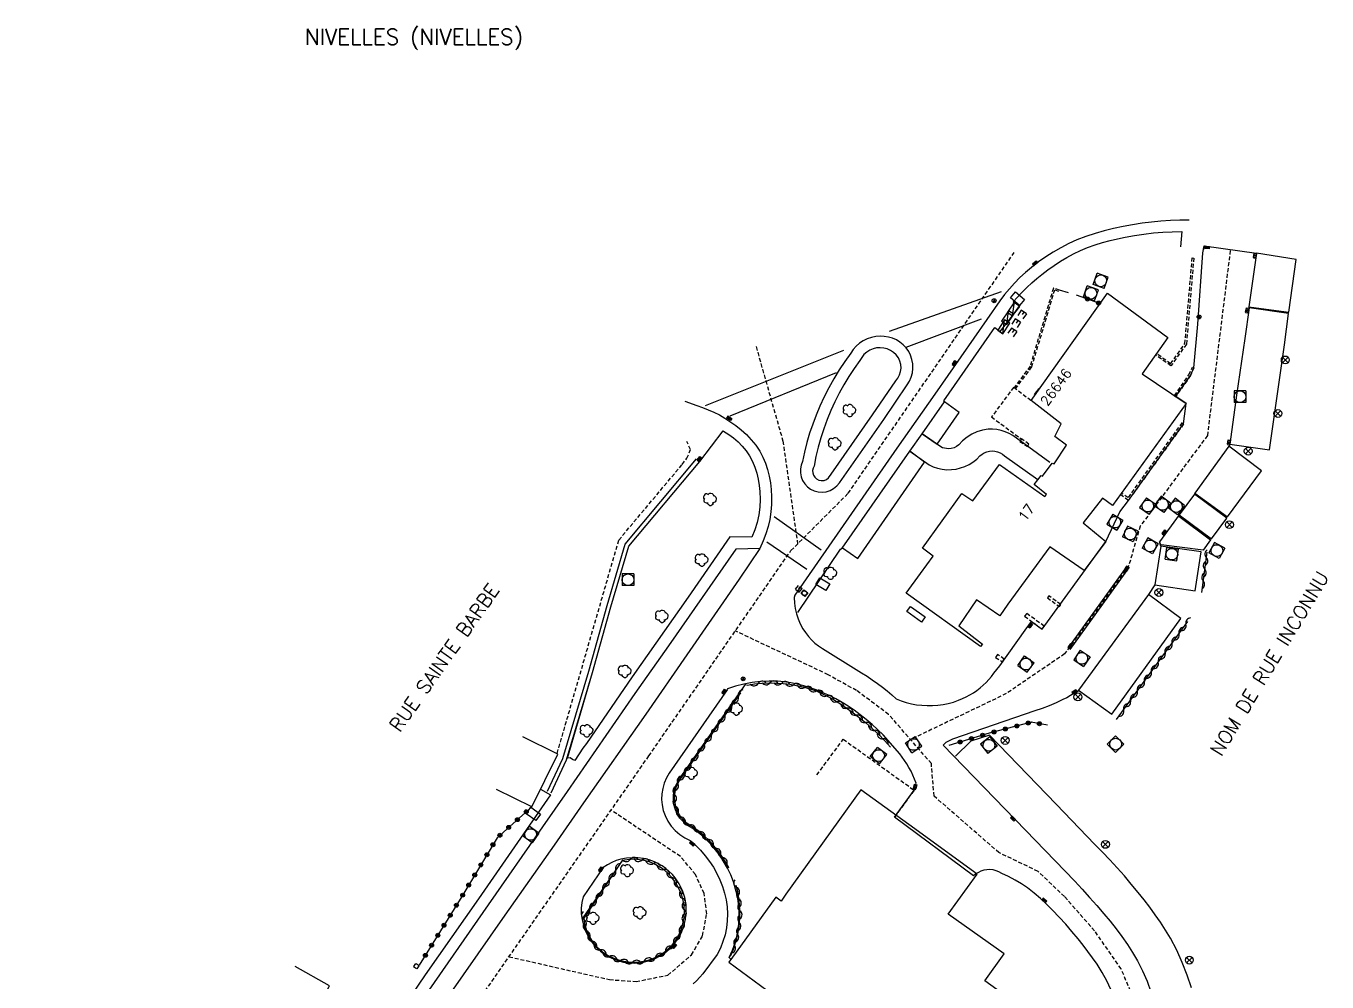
# Model space of a CAD drawing. Header units: millimetres. Extents: x 145999 to 146961, y 142040 to 143000.
# Drawn here: x 146003.4 to 146169.1, y 142867.5 to 142989.2 of the extents above; entities that cross this region are included whole.
import ezdxf
from ezdxf.enums import TextEntityAlignment as Align

# ---------------------------------------------------------------- set-up
doc = ezdxf.new("R2010")
doc.units = ezdxf.units.MM
doc.linetypes.add('DASHED', pattern=[0.75, 0.5, -0.25])
doc.layers.get('0').update_dxf_attribs({"linetype": 'CONTINUOUS'})
for name, color, linetype in [('W0001', 6, 'DASHED'), ('W0003', 5, 'CONTINUOUS'), ('W0006', 2, 'CONTINUOUS'), ('W0008', 7, 'CONTINUOUS'), ('W0014', 7, 'CONTINUOUS'), ('W0017', 7, 'CONTINUOUS'), ('W0020', 2, 'CONTINUOUS'), ('W0100', 7, 'CONTINUOUS'), ('W0101', 7, 'CONTINUOUS'), ('W0112', 1, 'DASHED'), ('W0113', 2, 'DASHED'), ('W0300', 7, 'CONTINUOUS'), ('W0310', 3, 'CONTINUOUS'), ('W0322', 7, 'CONTINUOUS'), ('W0400', 7, 'CONTINUOUS'), ('W0412', 7, 'CONTINUOUS'), ('W0420', 7, 'CONTINUOUS'), ('W0430', 7, 'CONTINUOUS'), ('W0439', 7, 'CONTINUOUS'), ('W0469', 7, 'CONTINUOUS'), ('W0856', 7, 'CONTINUOUS'), ('W0980', 7, 'CONTINUOUS'), ('W0984', 7, 'CONTINUOUS'), ('W0989', 7, 'CONTINUOUS'), ('W0991', 7, 'CONTINUOUS'), ('W1471', 7, 'CONTINUOUS')]:
    doc.layers.add(name, color=color, linetype=linetype)
doc.styles.get("Standard").update_dxf_attribs({"font": 'romans.shx', "width": 0.85})

# ---------------------------------------------------------------- blocks, each defined once
blk = doc.blocks.new('T856')
for p, q in [((-0.125, 0), (0.125, 0)), ((0, 0.125), (0, -0.125))]:
    blk.add_line(p, q)
blk.add_ellipse((0, 0), major_axis=(-0.177, 0.177), ratio=1, start_param=3.9269908, end_param=10.2101761)
blk = doc.blocks.new('T400')
for p, q in [((-0.15, 0.3), (0.15, 0.3)), ((-0.15, -0.25), (-0.15, 0.3)), ((-0.15, 0.15), (0.15, 0.15)), ((-0.15, 0), (0.15, 0)), ((0.15, 0.3), (0.15, -0.25)), ((-0.15, -0.15), (0.15, -0.15)), ((-0.15, -0.25), (-0.15, -0.3)), ((-0.15, -0.3), (0.15, -0.3)), ((0.15, -0.3), (0.15, -0.25))]:
    blk.add_line(p, q)
blk = doc.blocks.new('T300')
for p, q in [((-0.8, 0.51), (-0.86, 0.34)), ((-0.86, 0.34), (-0.86, 0.17)), ((-0.86, 0.17), (-0.74, 0.06)), ((-0.69, 0.63), (-0.8, 0.51)), ((-0.8, -0.06), (-0.74, 0.06)), ((-0.74, 0.06), (-0.69, 0.11)), ((-0.57, 0.69), (-0.69, 0.63)), ((-0.46, 0.69), (-0.57, 0.69)), ((-0.29, 0.63), (-0.46, 0.69)), ((-0.29, 0.63), (-0.17, 0.74)), ((-0.23, 0.57), (-0.29, 0.63)), ((-0.17, 0.74), (-0.06, 0.8)), ((-0.06, 0.8), (0.06, 0.8)), ((0.06, 0.8), (0.23, 0.74)), ((0.23, 0.74), (0.34, 0.63)), ((0.34, 0.63), (0.4, 0.51)), ((0.46, 0.46), (0.34, 0.46)), ((0.4, 0.51), (0.4, 0.46)), ((0.57, 0.4), (0.46, 0.46)), ((0.57, 0.4), (0.69, 0.29)), ((0.69, 0.29), (0.74, 0.17)), ((0.74, 0.06), (0.69, -0.17)), ((0.74, 0.17), (0.74, 0.06)), ((-0.8, -0.17), (-0.8, -0.06)), ((-0.8, -0.23), (-0.8, -0.17)), ((-0.74, -0.34), (-0.8, -0.23)), ((-0.69, -0.4), (-0.74, -0.34)), ((-0.51, -0.46), (-0.69, -0.4)), ((-0.4, -0.46), (-0.51, -0.46)), ((-0.4, -0.46), (-0.34, -0.46)), ((-0.34, -0.46), (-0.34, -0.4)), ((-0.34, -0.51), (-0.34, -0.46)), ((-0.29, -0.63), (-0.34, -0.51)), ((-0.17, -0.74), (-0.29, -0.63)), ((-0.06, -0.8), (-0.17, -0.74)), ((0.06, -0.8), (-0.06, -0.8)), ((0.17, -0.74), (0.06, -0.8)), ((0.23, -0.69), (0.17, -0.74)), ((0.29, -0.46), (0.23, -0.46)), ((0.29, -0.63), (0.23, -0.69)), ((0.46, -0.4), (0.29, -0.46)), ((0.34, -0.51), (0.29, -0.63)), ((0.34, -0.51), (0.34, -0.46)), ((0.57, -0.34), (0.46, -0.4)), ((0.63, -0.29), (0.57, -0.34)), ((0.69, -0.17), (0.63, -0.29))]:
    blk.add_line(p, q)
blk = doc.blocks.new('T420')
for p, q in [((0.75, 0.75), (-0.75, 0.75)), ((-0.75, 0.75), (-0.75, -0.75)), ((0.75, 0.75), (0.75, -0.75)), ((0.75, -0.75), (-0.75, -0.75))]:
    blk.add_line(p, q)
blk.add_ellipse((0, 0), major_axis=(-0.53, 0.53), ratio=1, start_param=3.926991, end_param=10.210176)
blk = doc.blocks.new('T1471')
at = {"color": 0, "linetype": 'Continuous', "flags": 128}
blk.add_lwpolyline([(-0.75, -0.5), (-0.75, 0.5), (0.75, 0.5), (0.75, -0.5), (-0.75, -0.5)], dxfattribs=at)
blk = doc.blocks.new('T412')
for p, q in [((-0.3, 1.2), (0.3, 1.2)), ((-0.3, 1.2), (-0.3, 0.6)), ((-0.3, 0.6), (0.3, 0.6)), ((-0.3, 0.3), (0.3, 0.3)), ((-0.3, -0.3), (-0.3, 0.3)), ((0, 0.9), (0.3, 0.9)), ((0.3, 0.9), (0.3, 0.6)), ((0.3, 0.3), (0.3, -0.3)), ((0.3, -0.3), (-0.3, -0.3))]:
    blk.add_line(p, q)
blk.add_ellipse((0, 0), major_axis=(0.212, 0.212), ratio=1, start_param=5.497787, end_param=11.780972)
blk = doc.blocks.new('t430')
at = {"flags": 128}
for points in [[(-0.4, 2.1), (0.4, 2.1)], [(-0.4, 2.1), (-0.4, 1.3)], [(-0.4, 1.7), (0, 1.7)], [(0.8, 0.8), (-0.8, 0.8)], [(-0.8, 0.8), (-0.8, 0)], [(0.8, 0.8), (-0.8, 0)], [(-0.8, 0), (0.8, 0)], [(-0.4, 1.3), (0.4, 1.3)], [(0.8, 0), (0.8, 0.8)]]:
    blk.add_lwpolyline(points, dxfattribs=at)
blk = doc.blocks.new('T469')
at = {"color": 0, "linetype": 'Continuous', "flags": 128}
for points in [[(-0.35, 0.35), (0.35, -0.35)], [(-0.35, -0.35), (0.35, 0.35)]]:
    blk.add_lwpolyline(points, dxfattribs=at)
at = {"color": 0, "linetype": 'Continuous'}
blk.add_circle((0, 0), 0.5, dxfattribs=at)
blk = doc.blocks.new('t310o')
at = {"color": 0, "linetype": 'Continuous'}
for centre, start, end in [((-0.5, 0.38), 216.8699, 323.1304), ((0.5, -0.37), 36.8699, 143.1303)]:
    blk.add_arc(centre, 0.625, start, end, dxfattribs=at)
blk = doc.blocks.new('t322o')
at = {"color": 0, "linetype": 'Continuous'}
for radius in [0.25, 0.15]:
    blk.add_circle((0, 0), radius, dxfattribs=at)

msp = doc.modelspace()

# ---------------------------------------------------------------- linework, layer by layer
at = {"layer": 'W0001'}
for points in [[(146003.41, 142785.61), (146013.8, 142799.83), (146061, 142865.11), (146082.71, 142896.28), (146100.8, 142922.41), (146108.09, 142929.71), (146129.23, 142960.36)], [(146156.73, 142960.6), (146153.82, 142937.06), (146145.27, 142925.52), (146143.82, 142920.52), (146135.65, 142909.27), (146128.22, 142904.21), (146116.03, 142898.36)], [(146096.36, 142948.37), (146099.78, 142936.36), (146101.65, 142923.27)], [(146144.64, 142864.95), (146142.84, 142869.16), (146139.46, 142874.02), (146135.63, 142878.38), (146132.26, 142881.58), (146127.29, 142883.97), (146119.02, 142891.17), (146118.68, 142895.31), (146113.24, 142901.57), (146109.15, 142904.6), (146105.56, 142906.6), (146093.72, 142912.18)], [(146064.9, 142870.72), (146077.69, 142867.81), (146081.08, 142867.57), (146085.14, 142868.37), (146088.14, 142870.97), (146089.55, 142873.39), (146090.09, 142876.2), (146089.74, 142878.77), (146088.65, 142881.2), (146086.72, 142883.48), (146077.9, 142889.38)]]:
    msp.add_lwpolyline(points, dxfattribs=at)
at = {"layer": 'W0003'}
for points in [[(146069.82, 142891.8), (146071.76, 142895.97), (146075.05, 142907.05), (146077.41, 142915.41), (146079.69, 142923.23), (146088.79, 142934.08)], [(146070.27, 142891.59), (146072.23, 142895.8), (146075.53, 142906.91), (146077.89, 142915.27), (146080.14, 142922.99), (146089.18, 142933.76)], [(146143.61, 142920.47), (146136.05, 142910)], [(146143.85, 142920.29), (146136.29, 142909.83)]]:
    msp.add_lwpolyline(points, dxfattribs=at)
at = {"layer": 'W0006'}
for points in [[(146159.12, 142953.43), (146164.2, 142952.75), (146165.13, 142959.48), (146160.08, 142960.26)], [(146156.67, 142935.98), (146161.75, 142935.22), (146163.65, 142948.6), (146164.16, 142952.57), (146159.15, 142953.31)], [(146117.51, 142937.29), (146119.43, 142935.95), (146122.21, 142940.01), (146120.35, 142941.36)], [(146152.23, 142929.72), (146156.39, 142926.69), (146160.7, 142932.56), (146156.55, 142935.7)], [(146107.36, 142922.77), (146109.32, 142921.39), (146117.82, 142933.67), (146115.94, 142935.08)], [(146150.21, 142926.98), (146154.35, 142923.9), (146156.32, 142926.53), (146152.17, 142929.61)], [(146096.84, 142922.7), (146093.77, 142922.61), (146085.2, 142910.29), (146080.93, 142904.23), (146072.31, 142891.77), (146069.18, 142887.26), (146062.25, 142877.31), (146050.25, 142860.04), (146043.1, 142849.8), (146037.38, 142841.6), (146030.44, 142832.1), (146022.49, 142821.4), (146022.49, 142821.4), (146009.15, 142803.52), (146009.96, 142800.56)], [(146147.15, 142918.04), (146152.28, 142917.31), (146153.02, 142922.26), (146147.88, 142922.97), (146147.74, 142923.53)], [(146137.43, 142904.64), (146141.67, 142901.61), (146150.46, 142913.78), (146146.32, 142916.82)], [(146151.81, 142866.75), (146151.26, 142868.38), (146150.63, 142869.99), (146149.92, 142871.56), (146149.14, 142873.1), (146148.51, 142874.1), (146147.86, 142875.1), (146147.19, 142876.07), (146146.48, 142877.03), (146145.76, 142877.96), (146145, 142878.88), (146144.14, 142879.95), (146143.25, 142881), (146142.34, 142882.03), (146141.41, 142883.04), (146140.46, 142884.04), (146139.5, 142885.02), (146134.56, 142890.16), (146126.1, 142898.92), (146123.72, 142898.15), (146121.77, 142896.26)]]:
    msp.add_lwpolyline(points, dxfattribs=at)
at = {"layer": 'W0008'}
for points in [[(146151.52, 142964.49), (146150.32, 142964.48), (146149.11, 142964.43), (146147.9, 142964.35), (146146.7, 142964.23), (146145.5, 142964.07), (146144.3, 142963.88), (146143.09, 142963.68), (146141.89, 142963.42), (146140.7, 142963.12), (146139.52, 142962.78), (146138.36, 142962.39), (146137.21, 142961.95), (146136.18, 142961.48), (146135.18, 142960.97), (146134.2, 142960.41), (146133.24, 142959.8), (146132.32, 142959.15), (146131.42, 142958.46), (146130.68, 142957.83), (146129.96, 142957.16), (146129.27, 142956.47), (146128.61, 142955.75), (146127.98, 142955), (146127.38, 142954.22), (146119.12, 142942.33), (146114.28, 142935.43), (146101.3, 142916.76), (146101.22, 142916.43), (146101.25, 142915.74), (146101.34, 142915.05), (146101.5, 142914.38), (146101.72, 142913.72), (146101.99, 142913.08), (146102.33, 142912.47), (146102.65, 142911.97), (146103.02, 142911.5), (146103.43, 142911.06), (146103.86, 142910.65), (146104.33, 142910.28), (146104.82, 142909.94), (146109.1, 142907.28), (146109.8, 142906.86), (146110.49, 142906.42), (146111.16, 142905.97), (146111.82, 142905.49), (146112.44, 142905.03), (146113.04, 142904.55), (146113.63, 142904.06), (146114.21, 142903.56), (146114.84, 142903.31), (146115.47, 142903.1), (146116.13, 142902.93), (146116.79, 142902.8), (146117.45, 142902.72), (146118.13, 142902.68), (146118.81, 142902.68), (146119.49, 142902.73), (146120.17, 142902.82), (146120.84, 142902.96), (146121.5, 142903.14), (146122.14, 142903.37), (146122.63, 142903.57), (146123.11, 142903.79), (146123.58, 142904.04), (146124.03, 142904.32), (146124.47, 142904.62), (146124.89, 142904.94), (146125.28, 142905.28), (146125.65, 142905.63), (146126, 142906.01), (146126.32, 142906.4), (146126.63, 142906.81), (146127.39, 142907.75), (146130.62, 142912.3), (146131.42, 142913.4), (146132.79, 142912.41), (146140.9, 142923.58), (146142.69, 142927.35), (146143.76, 142928.81), (146150.8, 142938.55), (146151.13, 142941.12), (146149.79, 142942.02), (146149.82, 142942.06), (146151.66, 142944.68), (146152.09, 142945.68), (146152.61, 142951.25), (146153.23, 142960.32), (146153.41, 142961.22), (146160.08, 142960.26), (146159.12, 142953.43), (146159.15, 142953.31), (146158.58, 142949.43), (146157.51, 142942.2), (146156.67, 142935.98), (146156.65, 142935.82), (146156.55, 142935.7), (146152.23, 142929.72), (146152.17, 142929.61), (146150.21, 142926.98), (146147.74, 142923.53), (146147.88, 142922.97), (146147.15, 142918.04), (146146.32, 142916.82), (146137.43, 142904.64), (146137.3, 142904.49), (146136.84, 142904.21), (146136.38, 142903.95), (146135.91, 142903.69), (146135.43, 142903.45), (146134.56, 142903.03), (146133.68, 142902.66), (146132.77, 142902.32), (146131.86, 142902.01), (146121.37, 142898.41), (146120.52, 142897.98), (146120.17, 142897.67), (146130.65, 142886.85), (146136.94, 142880.32), (146137.9, 142879.31), (146138.83, 142878.28), (146139.75, 142877.23), (146140.64, 142876.17), (146141.43, 142875.23), (146142.2, 142874.27), (146142.93, 142873.29), (146143.64, 142872.28), (146144.31, 142871.25), (146144.94, 142870.2), (146145.57, 142868.91), (146146.14, 142867.6), (146146.64, 142866.26)], [(146106.98, 142931.04), (146112.61, 142939.1), (146115.59, 142943.5), (146115.89, 142943.98), (146116.11, 142944.5), (146116.26, 142945.05), (146116.33, 142945.61), (146116.31, 142946.17), (146116.21, 142946.73), (146116.04, 142947.27), (146115.79, 142947.77), (146115.47, 142948.21), (146115.1, 142948.6), (146114.68, 142948.94), (146114.22, 142949.22), (146113.73, 142949.44), (146113.22, 142949.59), (146112.69, 142949.67), (146112.15, 142949.69), (146111.59, 142949.65), (146111.04, 142949.54), (146110.51, 142949.36), (146110, 142949.11), (146109.53, 142948.8), (146109.11, 142948.43), (146108.73, 142948.01), (146108.41, 142947.55), (146107.65, 142946.49), (146106.93, 142945.4), (146106.26, 142944.29), (146105.62, 142943.15), (146105.03, 142941.99), (146104.49, 142940.81), (146104.01, 142939.67), (146103.58, 142938.51), (146103.18, 142937.34), (146102.84, 142936.16), (146102.53, 142934.96), (146102.27, 142933.76), (146102.09, 142933.29), (146102.01, 142932.8), (146102.01, 142932.3), (146102.1, 142931.81), (146102.29, 142931.34), (146102.55, 142930.92), (146102.89, 142930.55), (146103.29, 142930.25), (146103.75, 142930.03), (146104.25, 142929.89), (146104.77, 142929.85), (146105.28, 142929.91), (146105.78, 142930.06), (146106.23, 142930.31), (146106.63, 142930.64), (146106.98, 142931.04)], [(146087.29, 142941.42), (146088.81, 142940.87), (146089.55, 142940.63), (146090.28, 142940.35), (146091, 142940.03), (146091.7, 142939.68), (146092.37, 142939.28), (146093.03, 142938.86), (146093.77, 142938.35), (146094.47, 142937.79), (146095.13, 142937.18), (146095.75, 142936.52), (146096.31, 142935.82), (146096.83, 142935.08), (146097.22, 142934.32), (146097.55, 142933.53), (146097.82, 142932.72), (146098.04, 142931.9), (146098.19, 142931.05), (146098.29, 142930.2), (146098.34, 142929.25), (146098.33, 142928.29), (146098.26, 142927.34), (146098.11, 142926.39), (146097.89, 142925.46), (146097.61, 142924.55), (146097.26, 142923.66), (146096.84, 142922.7), (146094.21, 142918.77), (146087.54, 142909.15), (146082.31, 142901.61), (146074.37, 142890.3), (146070.66, 142884.94), (146064.38, 142876.03), (146052.21, 142858.57)], [(146141.53, 142866.56), (146141, 142867.65), (146140.42, 142868.72), (146139.79, 142869.76), (146139.21, 142870.59), (146138.62, 142871.4), (146138, 142872.2), (146137.35, 142872.98), (146136.58, 142873.93), (146135.78, 142874.86), (146134.96, 142875.77), (146134.11, 142876.65), (146133.36, 142877.41), (146132.58, 142878.13), (146131.77, 142878.82), (146130.93, 142879.47), (146130.15, 142880), (146129.33, 142880.48), (146128.5, 142880.92), (146127.64, 142881.32), (146127.29, 142881.52), (146126.92, 142881.67), (146126.53, 142881.77), (146126.14, 142881.81), (146125.74, 142881.79), (146125.34, 142881.73), (146124.99, 142881.62), (146124.66, 142881.46), (146124.35, 142881.27), (146124.06, 142881.03), (146113.98, 142888.48), (146116.48, 142891.92), (146116.75, 142892.8), (146116.55, 142893.31), (146116.33, 142893.82), (146116.09, 142894.32), (146115.82, 142894.81), (146115.56, 142895.27), (146115.27, 142895.71), (146114.97, 142896.14), (146114.65, 142896.56), (146114.65, 142896.56), (146112.53, 142898.97), (146111.84, 142899.65), (146111.13, 142900.3), (146110.39, 142900.93), (146109.63, 142901.52), (146108.84, 142902.09), (146108.09, 142902.6), (146107.31, 142903.08), (146106.52, 142903.53), (146105.71, 142903.95), (146104.88, 142904.33), (146104.03, 142904.68), (146103.24, 142904.96), (146102.43, 142905.21), (146101.61, 142905.41), (146100.78, 142905.57), (146099.94, 142905.7), (146099.1, 142905.78), (146098.02, 142905.8), (146096.94, 142905.75), (146095.86, 142905.62), (146094.8, 142905.42), (146093.75, 142905.15), (146092.72, 142904.8), (146092.67, 142904.71), (146092.67, 142904.71), (146085.3, 142894.08), (146084.95, 142893.47), (146084.67, 142892.82), (146084.48, 142892.14), (146084.37, 142891.45), (146084.34, 142890.74), (146084.41, 142890.04), (146084.55, 142889.35), (146084.78, 142888.68), (146085.12, 142887.99), (146085.55, 142887.35), (146086.06, 142886.77), (146086.65, 142886.26), (146087.29, 142885.84), (146087.99, 142885.51), (146088.67, 142884.91), (146089.3, 142884.27), (146089.89, 142883.58), (146090.43, 142882.86), (146090.92, 142882.1), (146091.36, 142881.3), (146091.75, 142880.5), (146092.08, 142879.67), (146092.34, 142878.82), (146092.54, 142877.95), (146092.67, 142877.06), (146092.73, 142876.17), (146092.7, 142875.27), (146092.59, 142874.38), (146092.41, 142873.5), (146092.15, 142872.64), (146091.82, 142871.8), (146091.42, 142870.99), (146089.59, 142868.56), (146089.2, 142868.1), (146088.78, 142867.66), (146088.34, 142867.26)], [(146076.9, 142882.09), (146074.33, 142878.35), (146074.18, 142877.64), (146074.11, 142876.91), (146074.11, 142876.17), (146074.2, 142875.44), (146074.37, 142874.73), (146074.62, 142874.04), (146074.9, 142873.45), (146075.23, 142872.89), (146075.62, 142872.37), (146076.06, 142871.88), (146076.54, 142871.45), (146077.07, 142871.06), (146077.63, 142870.72), (146078.21, 142870.44), (146078.85, 142870.21), (146079.5, 142870.05), (146080.16, 142869.95), (146080.83, 142869.92), (146081.5, 142869.96), (146082.17, 142870.07), (146082.85, 142870.25), (146083.52, 142870.51), (146084.15, 142870.84), (146084.74, 142871.23), (146085.29, 142871.68), (146085.79, 142872.19), (146086.36, 142872.92), (146086.82, 142873.73), (146087.17, 142874.6), (146087.39, 142875.5), (146087.48, 142876.43), (146087.45, 142877.36), (146087.29, 142878.27), (146087, 142879.16), (146086.59, 142880), (146086.06, 142880.77), (146085.7, 142881.19), (146085.3, 142881.59), (146084.87, 142881.95), (146084.41, 142882.27), (146083.92, 142882.55), (146083.41, 142882.79), (146082.73, 142883.04), (146082.03, 142883.22), (146081.3, 142883.31), (146080.58, 142883.33), (146079.85, 142883.27), (146079.14, 142883.13), (146078.55, 142882.95), (146077.99, 142882.71), (146077.45, 142882.43), (146076.9, 142882.09)]]:
    msp.add_lwpolyline(points, dxfattribs=at)
at = {"layer": 'W0014'}
for points in [[(146101.66, 142914.53), (146107.1, 142922.59), (146107.34, 142922.72), (146115.94, 142935.08), (146117.51, 142937.29), (146120.35, 142941.36), (146120.28, 142941.46), (146126.74, 142950.79), (146127.45, 142950.32), (146129.94, 142953.47), (146129.1, 142954.06), (146129.66, 142954.69), (146130.24, 142955.31), (146130.84, 142955.9), (146131.46, 142956.48), (146132.09, 142957.04), (146132.75, 142957.57), (146133.51, 142958.16), (146134.3, 142958.72), (146135.11, 142959.24), (146135.94, 142959.73), (146136.79, 142960.19), (146137.66, 142960.61), (146138.58, 142960.98), (146139.52, 142961.31), (146140.47, 142961.61), (146141.43, 142961.87), (146142.4, 142962.1), (146143.37, 142962.29), (146144.56, 142962.51), (146145.75, 142962.69), (146146.95, 142962.84), (146148.15, 142962.94), (146149.35, 142963), (146150.56, 142963.01), (146150.38, 142961.07)], [(146105.92, 142932.14), (146111.17, 142939.68), (146114.16, 142944.01), (146114.43, 142944.37), (146114.64, 142944.77), (146114.77, 142945.2), (146114.82, 142945.65), (146114.79, 142946.1), (146114.68, 142946.54), (146114.48, 142946.95), (146114.21, 142947.32), (146113.87, 142947.64), (146113.49, 142947.9), (146113.06, 142948.08), (146112.62, 142948.19), (146112.16, 142948.24), (146111.7, 142948.21), (146111.26, 142948.1), (146110.83, 142947.92), (146110.45, 142947.67), (146110.1, 142947.37), (146109.82, 142947.01), (146109.59, 142946.61), (146108.87, 142945.61), (146108.19, 142944.58), (146107.55, 142943.53), (146106.96, 142942.45), (146106.4, 142941.35), (146105.89, 142940.23), (146105.42, 142939.09), (146104.99, 142937.93), (146104.61, 142936.76), (146104.28, 142935.57), (146103.99, 142934.37), (146103.75, 142933.16), (146103.62, 142932.89), (146103.56, 142932.59), (146103.58, 142932.29), (146103.67, 142932.01), (146103.83, 142931.75), (146104.05, 142931.54), (146104.35, 142931.39), (146104.67, 142931.32), (146105.01, 142931.35), (146105.32, 142931.47), (146105.59, 142931.67), (146105.92, 142932.14)], [(146092.17, 142937.68), (146092.23, 142937.61), (146092.89, 142937.21), (146093.5, 142936.76), (146094.08, 142936.26), (146094.61, 142935.7), (146095.09, 142935.11), (146095.52, 142934.48), (146095.89, 142933.77), (146096.2, 142933.03), (146096.45, 142932.28), (146096.64, 142931.5), (146096.77, 142930.71), (146096.84, 142929.92), (146096.88, 142928.93), (146096.83, 142927.94), (146096.7, 142926.96), (146096.48, 142926), (146096.19, 142925.05), (146095.82, 142924.12), (146093.04, 142924.15), (146087.73, 142916.47), (146080.6, 142906.33), (146074.77, 142897.87), (146074.32, 142897.28), (146073.27, 142895.68), (146073, 142895.81), (146072.7, 142896.02), (146072.37, 142896), (146075.53, 142906.91), (146077.89, 142915.27), (146080.14, 142922.99), (146089.18, 142933.76), (146092.17, 142937.66)], [(146150.19, 142926.8), (146154.24, 142923.77), (146153.28, 142922.48), (146147.94, 142923.15)], [(146093.12, 142870.46), (146092.94, 142870.62), (146093.36, 142871.55), (146093.69, 142872.51), (146093.95, 142873.5), (146094.12, 142874.5), (146094.21, 142875.52), (146094.21, 142876.54), (146094.13, 142877.48), (146093.98, 142878.42), (146093.76, 142879.34), (146093.48, 142880.25), (146093.13, 142881.13), (146092.72, 142881.98), (146092.31, 142882.71), (146091.86, 142883.42), (146091.38, 142884.1), (146090.85, 142884.74), (146090.27, 142885.38), (146089.65, 142885.97), (146088.99, 142886.53), (146088.31, 142887.05), (146087.84, 142887.3), (146087.41, 142887.6), (146087.02, 142887.96), (146086.67, 142888.36), (146086.38, 142888.8), (146086.15, 142889.28), (146085.98, 142889.79), (146085.87, 142890.31), (146085.83, 142890.84), (146085.86, 142891.37), (146085.96, 142891.9), (146086.12, 142892.41), (146086.34, 142892.89), (146086.62, 142893.35), (146095.08, 142905.51)], [(146068.9, 142892.04), (146070.18, 142891.32), (146061.02, 142878.09), (146054.25, 142868.4), (146051.39, 142864.22), (146050.29, 142864.93), (146047.34, 142860.63), (146047.15, 142860.69)], [(146079.34, 142883), (146074.32, 142875.67)]]:
    msp.add_lwpolyline(points, dxfattribs=at)
at = {"layer": 'W0017'}
for points in [[(146133.77, 142933.63), (146129.06, 142937.05), (146128.58, 142937.32), (146128.08, 142937.54), (146127.55, 142937.71), (146127.01, 142937.82), (146126.46, 142937.87), (146125.9, 142937.86), (146125.19, 142937.75), (146124.49, 142937.55), (146123.83, 142937.25), (146123.22, 142936.87), (146122.66, 142936.4), (146122.18, 142935.86), (146121.89, 142935.66), (146121.57, 142935.51), (146121.22, 142935.41), (146120.87, 142935.38), (146120.61, 142935.39), (146120.35, 142935.44), (146120.11, 142935.51), (146119.87, 142935.61), (146117.51, 142937.29)], [(146115.94, 142935.08), (146118.38, 142933.32), (146118.92, 142933.08), (146119.48, 142932.89), (146120.06, 142932.77), (146120.64, 142932.71), (146121.23, 142932.72), (146121.82, 142932.79), (146122.39, 142932.93), (146122.95, 142933.12), (146123.48, 142933.38), (146123.98, 142933.69), (146124.45, 142934.06), (146124.87, 142934.48), (146125.13, 142934.69), (146125.42, 142934.87), (146125.74, 142934.99), (146126.07, 142935.07), (146126.41, 142935.1), (146126.75, 142935.08), (146127.1, 142935), (146127.42, 142934.87), (146127.73, 142934.7), (146128, 142934.47), (146132.24, 142931.47)]]:
    msp.add_lwpolyline(points, dxfattribs=at)
at = {"layer": 'W0020'}
for points in [[(146127.58, 142955.33), (146113.32, 142950.32)], [(146125.04, 142951.86), (146115.44, 142948.26)], [(146107.48, 142947.88), (146089.89, 142940.84)], [(146106.57, 142945.05), (146093.03, 142939.53)], [(146098.65, 142926.74), (146104.64, 142922.52)], [(146097.74, 142923.54), (146102.84, 142920.03)]]:
    msp.add_lwpolyline(points, dxfattribs=at)
at = {"layer": 'W0100'}
msp.add_lwpolyline([(146148.8, 142949.55), (146145.51, 142944.92), (146151.13, 142941.12), (146141.75, 142928.17), (146140.47, 142929.08), (146140.47, 142929.08), (146137.99, 142925.94), (146140.9, 142923.58), (146140.9, 142923.58), (146138.15, 142919.86), (146133.78, 142922.88), (146128.4, 142915.59), (146127.41, 142914.13), (146124.42, 142916.15), (146122.18, 142912.84), (146125.19, 142910.52), (146124.94, 142910.22), (146115.47, 142917.01), (146117.29, 142919.49), (146118.9, 142921.72), (146117.53, 142922.71), (146122.57, 142929.67), (146123.94, 142928.73), (146127.35, 142933.36), (146133.12, 142929.29), (146133.36, 142929.55), (146131.75, 142930.83), (146132.23, 142931.41), (146132.68, 142931.98), (146132.84, 142931.89), (146134.08, 142933.56), (146134.31, 142933.45), (146135.88, 142935.83), (146134.38, 142936.93), (146135.19, 142938.54), (146131.37, 142941.53), (146141.09, 142955.18)], close=True, dxfattribs=at)
for points in [[(146071.13, 142896.5), (146066.65, 142898.73)], [(146067.79, 142889.78), (146071.13, 142896.5)], [(146067.79, 142889.78), (146063.31, 142892.01)], [(146026.1, 142848.91), (146030.42, 142846.56), (146035.3, 142855.14), (146041.99, 142866.92), (146042.04, 142867), (146037.69, 142869.47)]]:
    msp.add_lwpolyline(points, dxfattribs=at)
at = {"layer": 'W0101'}
msp.add_lwpolyline([(146128.23, 142865.67), (146125.49, 142867.67), (146127.93, 142871.07), (146120.84, 142876.15), (146124.53, 142881.22), (146115.79, 142887.54), (146109.71, 142891.95), (146100.16, 142878.67), (146099.54, 142877.81), (146098.88, 142878.29), (146093.83, 142871.31), (146092.9, 142870.04), (146097.73, 142866.46)], dxfattribs=at)
at = {"layer": 'W0112'}
for points in [[(146129.94, 142936.32), (146130.9, 142935.66), (146131.11, 142935.97), (146130.15, 142936.63)], [(146135.16, 142915.54), (146133.64, 142916.65), (146133.45, 142916.4), (146134.98, 142915.29)], [(146133.05, 142912.8), (146130.82, 142914.41), (146130.55, 142914.05), (146132.78, 142912.43)], [(146127.97, 142908.61), (146127.08, 142909.17), (146126.86, 142908.81), (146127.74, 142908.26)], [(146053.21, 142869.16), (146053.48, 142869.55), (146053, 142869.88), (146052.73, 142869.49)]]:
    msp.add_lwpolyline(points, close=True, dxfattribs=at)
at = {"layer": 'W0113'}
for points in [[(146149.14, 142946.2), (146150.96, 142948.76), (146151.89, 142959.67), (146152.09, 142959.65)], [(146152.09, 142959.65), (146151.15, 142948.69), (146149.19, 142945.92), (146149.19, 142945.92)], [(146135, 142955.56), (146134.22, 142955.83), (146131.26, 142945.88), (146129.24, 142943.19)], [(146134.93, 142955.37), (146134.35, 142955.58), (146131.44, 142945.79), (146129.4, 142943.07)], [(146149.19, 142945.92), (146147.22, 142947.32)], [(146149.14, 142946.2), (146147.33, 142947.49)], [(146129.16, 142943.2), (146126.33, 142939.42), (146130.13, 142936.64)], [(146129.16, 142943.2), (146131.37, 142941.53)], [(146150.8, 142938.55), (146143.76, 142928.81), (146142.8, 142929.49)], [(146150.6, 142938.7), (146143.71, 142929.16), (146142.94, 142929.7)], [(146071.03, 142896.6), (146078.89, 142923.76), (146086.96, 142933.39), (146087.56, 142934.16), (146088.03, 142935.26), (146087.54, 142936.32)], [(146104.1, 142893.87), (146107.47, 142898.4), (146116.48, 142891.92), (146113.98, 142888.48)]]:
    msp.add_lwpolyline(points, dxfattribs=at)
msp.add_lwpolyline([(146152.09, 142945.68), (146151.66, 142944.68), (146149.79, 142942.02), (146149.76, 142941.98), (146149.6, 142942.1), (146149.63, 142942.14), (146151.48, 142944.78), (146151.91, 142945.76)], close=True, dxfattribs=at)
at = {"layer": 'W0310'}
for points in [[(146153.1, 142917.07), (146153.78, 142922.22)], [(146142.27, 142900.91), (146151.34, 142913.38)], [(146092.87, 142882.04), (146092.88, 142882.07), (146092.46, 142882.81), (146092, 142883.53), (146091.49, 142884.23), (146090.95, 142884.89), (146090.37, 142885.51), (146089.75, 142886.1), (146089.1, 142886.66), (146088.41, 142887.17), (146087.96, 142887.42), (146087.53, 142887.72), (146087.15, 142888.07), (146086.82, 142888.46), (146086.54, 142888.9), (146086.31, 142889.36), (146086.14, 142889.85), (146086.04, 142890.35), (146085.99, 142890.87), (146086.01, 142891.38), (146086.1, 142891.89), (146086.24, 142892.38), (146086.44, 142892.85), (146086.71, 142893.3), (146094.42, 142904.29)], [(146095.14, 142905.31), (146095.25, 142905.3), (146096.17, 142905.44), (146097.09, 142905.54), (146098.02, 142905.58), (146098.95, 142905.56), (146099.81, 142905.51), (146100.67, 142905.41), (146101.52, 142905.26), (146102.36, 142905.07), (146103.19, 142904.83), (146104.01, 142904.55), (146104.81, 142904.19), (146105.6, 142903.79), (146106.36, 142903.36), (146107.11, 142902.9), (146107.84, 142902.41), (146108.55, 142901.89), (146109.44, 142901.22), (146110.3, 142900.52), (146111.14, 142899.79), (146111.94, 142899.03), (146112.72, 142898.23), (146113.46, 142897.41)], [(146079.32, 142882.99), (146074.43, 142875.64), (146074.48, 142875.2), (146074.56, 142874.78), (146074.67, 142874.35), (146074.82, 142873.94), (146074.99, 142873.54), (146075.19, 142873.16), (146075.56, 142872.59), (146076, 142872.07), (146076.49, 142871.6), (146077.03, 142871.18), (146077.61, 142870.83), (146078.23, 142870.54), (146078.84, 142870.32), (146079.48, 142870.16), (146080.13, 142870.07), (146080.78, 142870.04), (146081.44, 142870.07), (146082.08, 142870.17), (146082.76, 142870.34), (146083.42, 142870.59), (146084.04, 142870.9), (146084.63, 142871.27), (146085.17, 142871.71), (146085.67, 142872.21), (146086.13, 142872.81), (146086.52, 142873.47), (146086.83, 142874.17), (146087.05, 142874.91), (146087.19, 142875.66), (146087.23, 142876.42), (146087.19, 142877.15), (146087.08, 142877.86), (146086.89, 142878.56), (146086.63, 142879.23), (146086.29, 142879.88), (146085.89, 142880.48), (146085.54, 142880.91), (146085.15, 142881.32), (146084.74, 142881.69), (146084.29, 142882.02), (146083.82, 142882.31), (146083.32, 142882.57), (146082.73, 142882.8), (146082.12, 142882.96), (146081.5, 142883.07), (146080.86, 142883.12), (146080.23, 142883.1), (146079.32, 142882.99)], [(146093.11, 142870.8), (146093.11, 142870.78), (146093.48, 142871.7), (146093.79, 142872.64), (146094.02, 142873.61), (146094.19, 142874.59), (146094.28, 142875.58), (146094.3, 142876.57), (146094.26, 142877.38), (146094.17, 142878.18), (146094.03, 142878.98), (146093.84, 142879.77)]]:
    msp.add_lwpolyline(points, dxfattribs=at)
at = {"layer": 'W0322'}
for points in [[(146136.15, 142955.21), (146135, 142955.56)], [(146140.12, 142953.88), (146137.14, 142954.93)], [(146133.45, 142900.2), (146131.4, 142900.57), (146131.42, 142900.58), (146126.05, 142899.18), (146120.91, 142897.61)], [(146067.79, 142889.78), (146063.4, 142885.87), (146058.9, 142878.4), (146053.48, 142869.63)]]:
    msp.add_lwpolyline(points, dxfattribs=at)
at = {"layer": 'W0439'}
msp.add_lwpolyline([(146131.82, 142942.27), (146132.42, 142943.04)], dxfattribs=at)
msp.add_lwpolyline([(146117.42, 142913.31), (146115.54, 142914.65), (146116.01, 142915.31), (146117.89, 142913.97)], close=True, dxfattribs=at)

# ---------------------------------------------------------------- block references
at = {"layer": 'W0300'}
for p in [(146108.29, 142940.23), (146106.42, 142936.01), (146090.54, 142928.93), (146089.47, 142921.21), (146105.85, 142919.52), (146084.4, 142914.03), (146079.67, 142907.03), (146093.86, 142902.24), (146074.82, 142899.47), (146088.12, 142894.07), (146079.98, 142881.67), (146075.61, 142875.61), (146081.58, 142876.31)]:
    msp.add_blockref('T300', p, dxfattribs=at)
at = {"layer": 'W0310'}
for p, rotation in [((146153.69, 142921.53), 82.4672378297103), ((146153.49, 142920.04), 82.4672378297103), ((146153.29, 142918.56), 82.4672378297103), ((146151.1, 142913.04), 53.96918448788897), ((146150.21, 142911.83), 53.96918448788897), ((146149.33, 142910.62), 53.96918448788897), ((146147.57, 142908.19), 53.96918448788897), ((146148.45, 142909.4), 53.96918448788897), ((146146.69, 142906.98), 53.96918448788897), ((146096.62, 142905.49), 5.695217481004376), ((146098.12, 142905.57), 359.2337071906512), ((146099.62, 142905.52), 356.2780145309919), ((146101.11, 142905.33), 350.1493457571001), ((146145.8, 142905.76), 53.96918448788897), ((146094.12, 142903.86), 54.92177080352161), ((146102.57, 142905.01), 344.0206769788782), ((146104, 142904.55), 340.9563425853897), ((146105.36, 142903.91), 333.3736398305911), ((146144.04, 142903.34), 53.96918448788897), ((146144.92, 142904.55), 53.96918448788897), ((146092.39, 142901.4), 54.92177080352161), ((146093.26, 142902.63), 54.92177080352161), ((146106.66, 142903.18), 328.4113343011952), ((146107.92, 142902.35), 323.4490287765106), ((146143.16, 142902.12), 53.96918448788897), ((146091.53, 142900.17), 54.92177080352161), ((146109.12, 142901.46), 323.2330369408828), ((146110.3, 142900.53), 320.9978007756303), ((146090.67, 142898.94), 54.92177080352161), ((146111.41, 142899.53), 316.5273284468967), ((146112.48, 142898.47), 314.2920922839141), ((146088.95, 142896.49), 54.92177080352161), ((146089.81, 142897.72), 54.92177080352161), ((146088.08, 142895.26), 54.92177080352161), ((146087.22, 142894.03), 54.92177080352161), ((146086.41, 142892.78), 66.59207150873718), ((146086.14, 142889.85), 101.8771582918967), ((146086.01, 142891.34), 87.76312357336884), ((146086.79, 142888.51), 123.1275304287506), ((146087.87, 142887.48), 144.4572226282381), ((146089.11, 142886.64), 139.6770489527255), ((146090.23, 142885.64), 136.2880229597723), ((146091.24, 142884.53), 129.5086993277968), ((146092.13, 142883.33), 122.7255607757693), ((146078.49, 142881.74), 236.3543861403128), ((146080.32, 142883.1), 181.6761677011098), ((146081.82, 142883.02), 170.2199054636822), ((146083.25, 142882.59), 158.7636432298142), ((146084.54, 142881.83), 143.2548115823871), ((146077.66, 142880.49), 236.3543861403128), ((146085.63, 142880.8), 128.6645491545297), ((146076.83, 142879.24), 236.3543861403128), ((146086.46, 142879.56), 117.6500652406943), ((146087, 142878.16), 105.2431674579034), ((146093.9, 142879.55), 103.2175536136573), ((146075.17, 142876.74), 236.3543861403128), ((146076, 142877.99), 236.3543861403128), ((146087.22, 142876.69), 92.83626967839938), ((146094.18, 142878.08), 96.31641599859923), ((146094.3, 142876.58), 92.86584718691962), ((146074.45, 142875.47), 276.5022954605681), ((146087.1, 142875.19), 79.83456585834111), ((146094.23, 142875.08), 84.77081612179035), ((146074.79, 142874.01), 289.0661097974195), ((146086.65, 142873.77), 66.22765520773078), ((146094.02, 142873.6), 76.27782056937141), ((146075.5, 142872.69), 303.5136721816656), ((146085.88, 142872.49), 52.62074455587795), ((146093.63, 142872.15), 72.03132279152723), ((146076.5, 142871.59), 322.3701119442546), ((146077.75, 142870.76), 334.9410717887998), ((146083.55, 142870.65), 26.4746742017997), ((146084.82, 142871.43), 38.85049267560166), ((146079.15, 142870.24), 346.053167340894), ((146080.64, 142870.04), 357.4884876800445), ((146082.13, 142870.19), 14.09885572507806)]:
    msp.add_blockref('t310o', p, dxfattribs=dict(at, rotation=rotation))
at = {"layer": 'W0322'}
for p, rotation in [((146138.56, 142954.43), 160.4554816642515), ((146139.97, 142953.93), 160.4554816642515), ((146131.01, 142900.47), 194.5999455736225), ((146125.21, 142898.92), 196.8960434709359), ((146126.65, 142899.33), 194.5999455736225), ((146128.1, 142899.71), 194.5999455736225), ((146129.56, 142900.09), 194.5999455736225), ((146132.44, 142900.38), 169.7632345214004), ((146122.34, 142898.05), 196.8960434709359), ((146123.78, 142898.49), 196.8960434709359), ((146067.1, 142889.17), 221.7107911970282), ((146064.86, 142887.18), 221.7107911970282), ((146065.98, 142888.17), 221.7107911970282), ((146063.74, 142886.18), 221.7107911970282), ((146062.86, 142884.98), 238.9461546536824), ((146061.32, 142882.41), 238.9461546536824), ((146062.09, 142883.7), 238.9461546536824), ((146060.54, 142881.13), 238.9461546536824), ((146059.77, 142879.84), 238.9461546536824), ((146058.21, 142877.28), 238.2696587857235), ((146059, 142878.56), 238.9461546536824), ((146057.42, 142876), 238.2696587857235), ((146056.63, 142874.73), 238.2696587857235), ((146055.84, 142873.45), 238.2696587857235), ((146054.26, 142870.9), 238.2696587857235), ((146055.05, 142872.18), 238.2696587857235)]:
    msp.add_blockref('t322o', p, dxfattribs=dict(at, rotation=rotation))
at = {"layer": 'W0400'}
for p, rotation in [((146153.78, 142960.99), 262.2368195952347), ((146131.87, 142958.98), 307.7745497171488), ((146159.88, 142959.94), 352.0755523683238), ((146158.89, 142952.99), 349.6248791826739), ((146121.63, 142946.28), 325.2633965959174), ((146092.94, 142939.25), 236.9644595611765), ((146156.56, 142936.21), 352.9021810903199), ((146089.15, 142934.06), 322.2678926712722), ((146148.35, 142924.71), 322.9381294576493), ((146143.52, 142920.1), 326.0127985467377), ((146131.27, 142912.9), 323.3074581230229), ((146136.4, 142910.26), 324.4253147980117), ((146092.31, 142904.46), 325.1605147732704), ((146136.9, 142904.43), 301.2255637343174), ((146116.6, 142892.35), 345.4729839056702), ((146129.07, 142888.3), 43.69001107532298), ((146088.23, 142885.12), 49.83456574726294), ((146076.61, 142881.85), 326.6847241937982), ((146133.06, 142877.89), 227.2316119322209), ((146085.93, 142872.1), 319.5861292311978)]:
    msp.add_blockref('T400', p, dxfattribs=dict(at, rotation=rotation))
at = {"layer": 'W0412', "rotation": 52.75521863258966}
msp.add_blockref('T412', (146102.52, 142917), dxfattribs=at)
at = {"layer": 'W0420'}
for p, rotation in [((146140.24, 142956.75), 250.4575833979079), ((146138.99, 142955.16), 250.4584893403517), ((146146.24, 142928.09), 54.31334760628312), ((146148.1, 142928.29), 324.3321305213516), ((146149.87, 142928.02), 323.2280042367883), ((146142.04, 142926.03), 58.01084258311315), ((146144, 142924.52), 334.4381224910884), ((146146.54, 142923.01), 330.5954988820772), ((146149.31, 142921.96), 171.651561011583), ((146155.03, 142922.42), 331.1091769423738), ((146130.72, 142907.97), 144.62029796837), ((146137.84, 142908.7), 56.0100743216895), ((146116.41, 142897.73), 213.5602434572321), ((146126.01, 142897.64), 38.4689943998596), ((146142.14, 142897.78), 225.1493022399872), ((146111.95, 142896.32), 232.0267833681364), ((146067.66, 142886.28), 324.4741148004141)]:
    msp.add_blockref('T420', p, dxfattribs=dict(at, rotation=rotation))
for p in [(146157.98, 142942), (146080.06, 142918.7)]:
    msp.add_blockref('T420', p, dxfattribs=at)
at = {"layer": 'W0430'}
for p, rotation in [((146128.82, 142953.41), 235.6756607732429), ((146128.06, 142952.28), 237.0542140244829), ((146127.57, 142951.12), 236.5645329927632)]:
    msp.add_blockref('t430', p, dxfattribs=dict(at, rotation=rotation))
at = {"layer": 'W0469'}
for p in [(146163.74, 142946.68), (146162.8, 142939.87), (146159.02, 142935.07), (146156.63, 142925.71), (146147.65, 142917.08), (146137.34, 142903.79), (146128.08, 142898.25), (146140.84, 142885.02), (146151.52, 142870.29)]:
    msp.add_blockref('T469', p, dxfattribs=at)
at = {"layer": 'W0856'}
for p in [(146126.67, 142954.22), (146152.77, 142952.16), (146094.72, 142906.09), (146094.72, 142906.09)]:
    msp.add_blockref('T856', p, dxfattribs=at)
at = {"layer": 'W1471'}
for p, rotation in [((146129.64, 142954.48), 139.3796379506763), ((146104.87, 142918.15), 328.7809482415616), ((146068, 142888.9), 325.1488983908318)]:
    msp.add_blockref('T1471', p, dxfattribs=dict(at, rotation=rotation))

# ---------------------------------------------------------------- texts
at = {"layer": 'W0980'}
msp.add_text('NIVELLES (NIVELLES)', height=2, dxfattribs=at).set_placement((146052.81, 142987.66), align=Align.MIDDLE)
at = {"layer": 'W0984'}
msp.add_text('26646', height=1.25, rotation=53.6161, dxfattribs=at).set_placement((146135.04, 142942.85), align=Align.CENTER)
at = {"layer": 'W0989'}
for s, rotation, p in [('NOM DE RUE INCONNU', 58.9487, (146154.83, 142896.58)), ('RUE SAINTE BARBE', 54.9203, (146050.28, 142899.69))]:
    msp.add_text(s, height=1.75, rotation=rotation, dxfattribs=at).set_placement(p, align=Align.MIDDLE_LEFT)
at = {"layer": 'W0991'}
msp.add_text('17', height=1.25, rotation=53.6161, dxfattribs=at).set_placement((146131.28, 142926.89), align=Align.CENTER)

doc.saveas('drawing.dxf')
